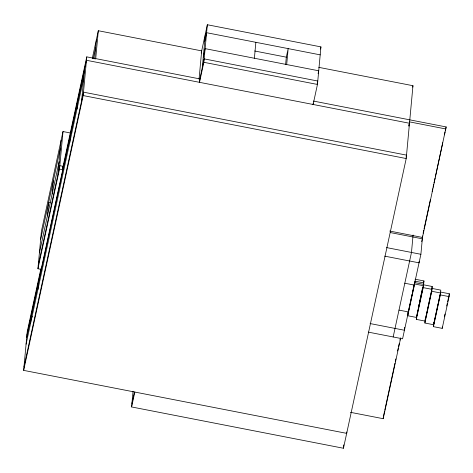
<?xml version="1.0" encoding="UTF-8"?>
<svg xmlns="http://www.w3.org/2000/svg" width="473" height="473" viewBox="0 0 473 473"><rect width="100%" height="100%" fill="white"/><g stroke="black" fill="none" stroke-linecap="round" stroke-linejoin="round"><path stroke-width="0.71" d="M346.81 431.991L346.679 433.357L23.65 370.377L27.239 331.685L40.832 268.93M30.574 323.437L31.212 316.608L32.661 316.892M41.287 268.02L41.157 269.385L37.929 268.759L41.411 231.202L63.004 131.541L70.897 133.079M37.929 289.482L38.567 282.653M47.395 215.942L48.66 202.284L50.114 202.568M52.16 193.954L53.425 180.302M57.984 174.23L61.147 140.091M37.929 268.759L59.515 169.092L63.004 131.541M63.063 166.307L62.749 169.724L59.515 169.092M69.685 142.917L70.317 136.088M77.04 108.961L77.673 102.133M81.646 100.702L84.602 68.833M23.65 370.377L83.183 95.564L86.772 56.872L199.831 78.914L199.517 82.332M94.635 58.889L96.457 39.277M95.676 59.06L98.307 30.727L201.675 50.883L199.05 79.21M318.772 67.349L412.97 85.714L406.212 158.544L343.451 448.256L131.6 406.951L133.055 391.224M202.32 67.432L205.489 33.293M199.476 82.503L203.857 62.3L207.34 24.744L320.936 46.892L317.454 84.448L313.079 104.651M254.385 58.244L255.863 42.316M285.639 64.405L286.313 57.162L288.163 48.613L286.685 64.547M313.114 104.474L313.238 103.114M343.451 448.256L343.77 444.839M350.416 412.308L383.195 418.7L383.319 417.334M413.089 235.01L411.475 252.452L393.164 336.971M404.705 327.351L404.439 330.255L370.075 323.556M423.199 287.625L431.95 289.334L425.067 321.09L416.317 319.381L423.199 287.625L423.642 282.848L414.892 281.145L414.632 283.989L423.376 285.692L416.5 317.448L407.75 315.745L408.069 312.328M408.607 309.756L408.406 311.938L398.987 310.099M414.289 284.379L414.431 282.884M419.179 261.386L419.043 262.834L384.679 256.135M368.266 332.117L402.588 338.804L420.893 254.285L422.584 236.08M416.317 319.381L416.518 317.253M416.565 316.739L416.695 315.314M415.075 279.206L423.956 280.938L423.642 284.356L414.756 282.623M423.465 284.781L432.21 286.49L431.766 291.267L440.517 292.976L433.64 324.732L424.89 323.024L425.085 320.889M425.132 320.381L425.268 318.956M389.681 231.055L422.46 237.446L446.14 126.935L313.433 101.062M440.6 292.066L449.35 293.768L449.084 296.612L442.208 328.368L433.457 326.666L433.836 322.598M433.457 326.666L440.339 294.91L440.783 290.126L432.032 288.424M442.208 328.368L442.338 326.949M40.672 239.167L60.408 148.055M39.407 252.824L59.143 161.713M38.242 265.341L59.835 165.68L63.423 166.378M62.596 168.477L86.772 56.872M26.926 335.097L86.453 60.284L409.482 123.264L408.861 126.155M26.713 337.373L84.389 71.11M26.08 344.202L83.756 77.939M23.969 366.959L83.496 92.152L406.532 155.132L406.059 157.296M92.259 58.652L98.307 30.727M93.228 58.723L95.717 47.247M201.202 53.077L207.34 24.744M204.75 41.257L206.6 32.708L320.197 54.856M203.272 57.192L205.122 48.642L318.719 70.79L318.104 73.64M199.322 81.255L204.17 58.883L317.767 81.031L317.147 83.916M131.914 403.54L134.373 392.182M131.6 406.951L134.829 392.052M320.475 49.032L320.936 46.892M412.657 87.138L412.97 85.714M408.832 125.493L409.145 124.056M383.384 416.648L384.478 411.593M384.791 410.15L394.955 363.229M395.268 361.786L395.895 358.895M397.616 350.954L398.236 348.069M398.55 346.626L399.177 343.735M399.957 340.128L400.27 338.686M422.182 237.541L422.495 236.11M423.116 233.242L423.737 230.369M424.05 228.932L430.424 199.482M432.139 191.583L432.76 188.709M433.073 187.273L433.694 184.399M434.007 182.962L435.095 177.937M435.408 176.5L442.722 142.74M444.431 134.84L445.052 131.967M445.365 130.53L446.14 126.935M383.195 418.7L400.708 337.846M421.715 241.662L422.33 238.812L390.266 232.556M408.016 312.901L412.078 294.135M412.391 292.692L413.485 287.637M413.798 286.195L414.425 283.309M407.75 315.745L414.632 283.989M423.642 282.381L423.956 280.938M418.327 307.385L418.954 304.5M419.734 300.893L420.361 298.008M420.674 296.559L421.295 293.674M421.609 292.231L422.702 287.176M416.583 316.538L422.992 286.945M431.743 288.654L432.21 286.49M425.15 320.18L426.25 315.124M426.557 313.682L427.184 310.796M427.497 309.354L431.565 290.588M424.89 323.024L431.766 291.267M433.723 323.822L438.099 303.613M438.412 302.17L440.132 294.23M444.348 316.863L444.975 313.977M446.689 306.037L447.316 303.152M447.629 301.709L449.35 293.768M254.675 50.995L286.508 57.203M203.857 62.3L317.454 84.448M409.612 121.898L445.95 128.987M83.183 95.564L406.212 158.544M386.571 247.592L420.893 254.285M404.805 283.226L414.23 285.065M440.339 294.91L449.084 296.612"/></g></svg>
